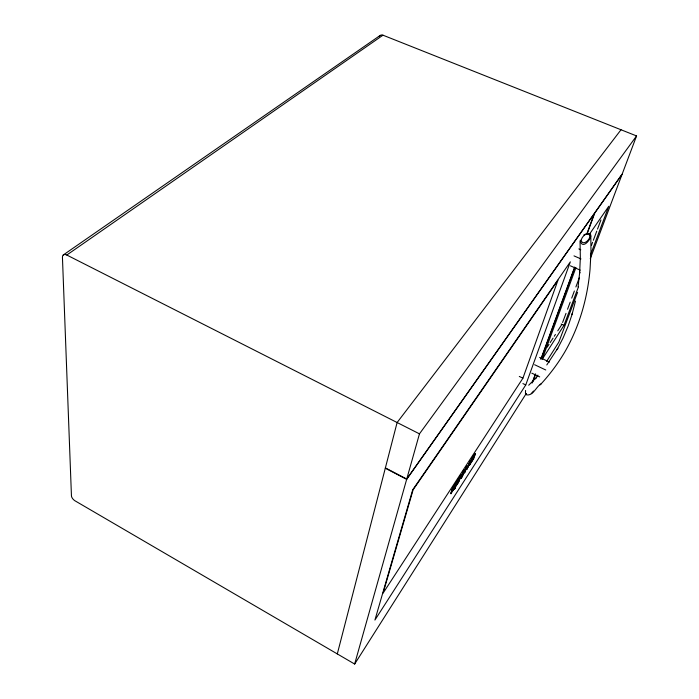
<?xml version="1.0" encoding="UTF-8"?>
<svg xmlns="http://www.w3.org/2000/svg" width="699" height="699" viewBox="0 0 699 699"><rect width="100%" height="100%" fill="white"/><g stroke="black" fill="none" stroke-linecap="round" stroke-linejoin="round"><path stroke-width="1.05" d="M472.699 459.828L473.616 458.972C478.527 444.905 469.108 463.856 470.34 464.04M583.822 234.908C600.301 227.105 582.564 254.628 580.187 240.115M578.082 286.843L579.751 271.928L579.628 273.283L580.336 257.678L580.056 241.417M525.578 390.426L525.456 393.188L526.618 394.891C533.285 396.045 536.22 386.398 541.236 383.742C550.218 373.921 558.213 363.209 564.941 351.728C579.436 326.529 587.571 297.992 590.061 269.106L590.978 252.164L590.804 235.965M470.043 463.201L470.523 460.309L469.606 465.176M450.706 493.59L454.717 487.526L456.657 481.707L452.629 487.867L450.706 493.59L454.857 487.946M456.613 481.716L454.595 489.012L458.055 480.082L457.225 480.772L454.315 488.863M469.894 461.829C466.416 472.052 473.206 455.049 468.653 464.852M474.595 455.294L472.76 458.928L474.595 455.294L473.974 454.997M337.302 653.923L397.119 422.502M575.487 301.094L572.009 314.655L572.49 313.152L568.147 326.022L562.983 338.211L557.033 349.71L557.828 348.198L546.793 364.939M473.616 458.972L473.101 458.142L474.901 453.808M385.385 467.893L406.739 479.033L622.197 174.025L636.562 135.938L382.982 35.195L66.807 255.03A5.863 3.408 51.1 0 0 62.438 257.232L71.447 495.871A4.666 2.298 44.6 0 0 74.758 500.659L354.655 664.05L406.652 479.357L594.237 213.745L586.706 234.252M406.739 479.033L419.461 433.852L636.562 135.938M452.664 489.064C450.514 491.677 452.803 491.048 453.153 489.545M451.921 490.899L453.039 489.51M456.928 481.838L452.917 488.016L451.082 493.782M454.595 489.012L457.766 479.933M456.15 485.368L458.133 479.365L460.169 476.237L456.15 485.368L457.679 483.018M456.438 485.517L458.465 482.38L458.439 481.462L456.954 483.76L459.313 478.832L457.845 482.057M458.107 481.279L460.169 476.237M458.439 481.462L458.465 482.38M458.544 481.681C459.846 476.063 461.323 480.991 461.122 474.778M458.824 481.829L461.401 474.918M461.445 476.5C466.154 460.51 461.305 484.25 460.615 476.229M461.724 476.648L463.498 471.109M464.52 473.031C470.514 454.009 463.647 479.252 464.215 471.266L462.135 476.709L464.442 469.667L465.018 471.572L464.442 469.667M462.135 476.709L464.721 469.815M464.739 471.423L466.792 466.05M465.822 469.518L467.771 466.696M466.102 469.667L466.093 468.706M470.916 462.1L472.594 457.12M472.262 459.444L470.995 462.467L472.769 459.226L472.97 459.968M472.742 458.011L475.171 453.948M471.266 462.607L473.284 456.622L474.586 455.18M455.276 487.116L456.22 485.639M522.922 378.168L557.985 280.15L413.135 489.728L383.078 593.145L522.922 378.168L519.296 376.438M525.753 384.939L570.34 261.845L412.716 489.772L374.917 620.048L525.753 384.939L522.913 383.576M532.044 383.122L535.294 374.271M540.79 359.312L574.665 267.053M532.647 382.135L535.652 373.939M541.297 358.578L574.779 267.437M587.108 233.868L594.797 212.959L622.101 174.296L590.253 258.752M542.118 359.426L575.95 267.568M562.599 322.466L566.015 313.335M567.536 309.273L570.192 302.169M571.712 298.115L574.368 291.002M575.889 286.948L579.305 277.809M591.45 245.332L592.586 242.291M593.346 240.264L596.763 231.124M597.523 229.097L600.939 219.958M542.695 358.535L563.997 325.323L578.536 286.66M590.402 255.126L608.759 206.292L589.292 234.453M577.592 292.331L558.798 342.187L546.609 361.409M473.38 458.282L472.952 458.063L474.306 455.04M468.933 465.001L470.174 461.969M469.789 464.04L466.644 469.169L470.523 460.309M466.644 469.169L469.51 463.9M466.923 469.309L470.803 460.449M452.664 490.602L454.691 485.587M453.607 488.854L456.333 482.773L452.716 490.515M455.355 484.739L456.517 483.096M467.491 466.556L467.194 467.981M453.537 488.653L454.909 486.548M472.533 459.584L471.781 461.803M454.874 487.919L455.11 487.448M455.084 484.774L456.159 483.018M454.009 488.47L453.59 488.129M453.896 488.671L453.433 488.47M452.419 490.768L452.996 489.85M354.655 664.05L526.295 393.441M535.583 378.797L537.898 375.136M547.238 347.132L548.995 344.415M550.165 342.606L553.084 338.08M554.255 336.271L555.417 334.454M557.758 330.837L561.839 324.502M457.233 483.9L458.727 481.602M459.916 477.024L458.701 479.462M458.055 480.082L457.225 480.772M463.786 471.257L462.965 471.939M467.072 466.189L466.259 466.862M458.317 480.362L459.313 478.832M460.956 477.959L461.786 477.251M461.856 476.561L462.668 475.888M469.326 465.036L470.165 464.311M470.06 463.9L470.855 463.236M533.503 391.047L531.275 393.642M397.119 422.519L621.018 129.752M451.624 490.812L452.236 490.995M528.706 385.228L536.631 377.25M540.047 384.939L541.236 383.742M63.277 254.969L380.038 35.527M578.833 248.914L580.799 249.77M574.001 255.886L580.965 258.918M570.393 265.821L580.24 270.155M561.148 324.021L563.997 325.323M539.628 357.434L549.484 362.056M534.604 364.721L545.77 369.989M531.817 373.161L539.707 376.901M474.7 453.957L475.198 454.228M474.56 454.132L475.171 454.367M474.079 455.241L474.761 455.565M473.817 455.617L474.42 455.888M66.807 255.03L419.461 433.852M455.949 483.315L455.879 483.428M455.617 483.822L456.063 483.97M455.329 484.328L455.765 484.59M455.267 484.442L455.722 484.687M455.206 484.547L455.678 484.791M455.145 484.66L455.591 484.984M454.953 486.976L455.556 487.264M453.869 487.465L454.359 487.771M454.577 487.797L455.154 488.068M453.38 488.584L453.826 488.802M451.694 490.541L452.34 490.864M385.306 468.216L406.652 479.357M460.894 476.369L461.235 478.107M379.234 36.54A3.976 3.25 60.5 0 1 382.982 35.195M589.877 235.773C590.384 239.556 583.149 246.013 581.271 240.884C580.817 237.127 587.938 230.722 589.877 235.773"/></g></svg>
